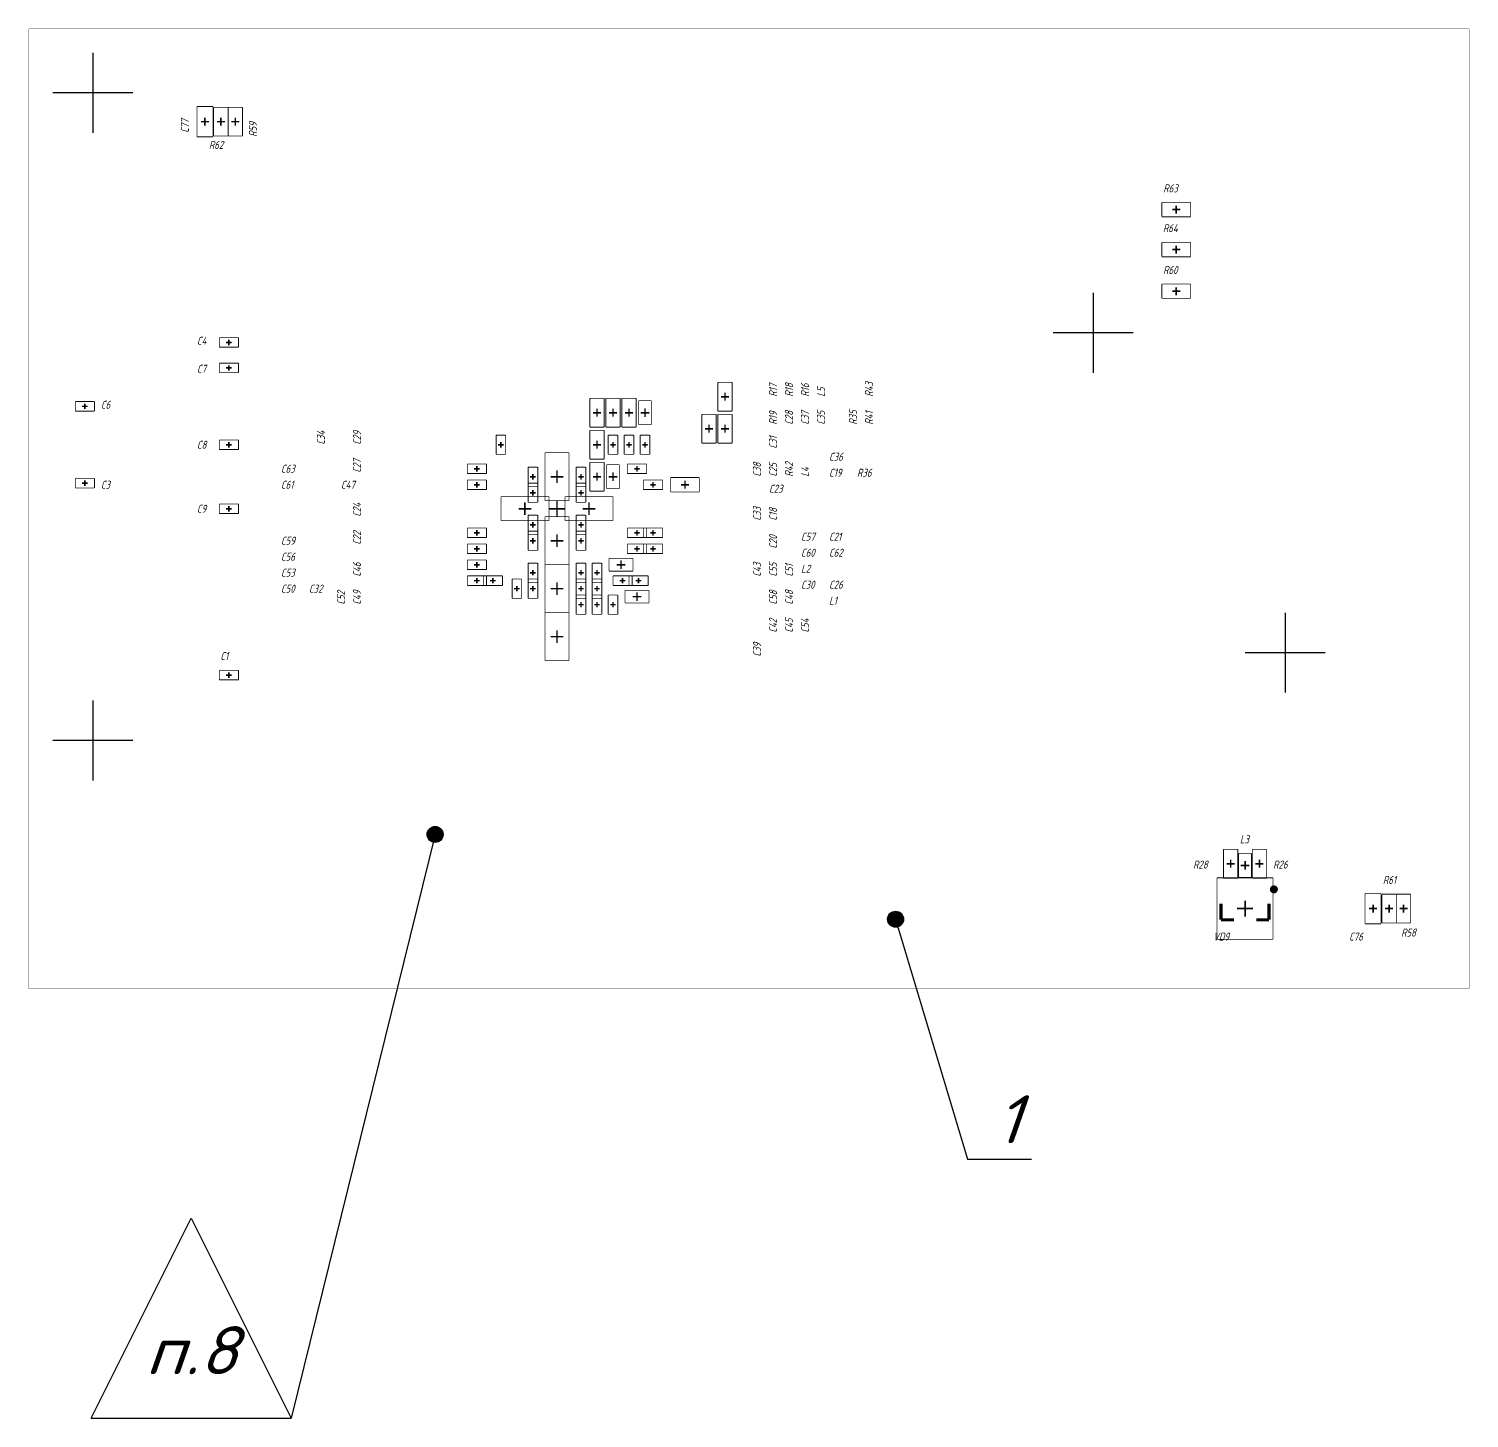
# Model space of a CAD drawing. Header units: millimetres. Extents: x 0 to 936, y 0 to 420.
# Drawn here: x 271.1 to 361.1, y 233.1 to 320 of the extents above; entities that cross this region are included whole.
import ezdxf

# ---------------------------------------------------------------- set-up
doc = ezdxf.new("R2010")
doc.units = ezdxf.units.MM
for name, color, linetype in [('BottomOverlay', 54, 'Continuous'), ('KeepOutLayer', 6, 'Continuous'), ('Mechanical15', 82, 'Continuous')]:
    doc.layers.add(name, color=color, linetype=linetype)
doc.styles.get("Standard").update_dxf_attribs({"font": 'gost_a_italic.ttf', "width": 1.3})

msp = doc.modelspace()

# ---------------------------------------------------------------- hatches: boundary and pattern name
h = msp.add_hatch(color=256)
h.dxf.hatch_style = 1
edge = h.paths.add_edge_path()
edge.add_arc((296.487, 269.639), 0.5, 0, 360)
h = msp.add_hatch(color=256)
h.dxf.hatch_style = 1
edge = h.paths.add_edge_path()
edge.add_arc((325.262, 264.332), 0.5, 0, 360)

# ---------------------------------------------------------------- linework, layer by layer
for p, q in [((275.1, 318.5), (275.1, 313.5)), ((277.6, 316), (272.6, 316)), ((337.6, 303.5), (337.6, 298.5)), ((340.1, 301), (335.1, 301)), ((349.6, 283.5), (349.6, 278.5)), ((352.1, 281), (347.1, 281)), ((275.1, 278), (275.1, 273)), ((277.6, 275.5), (272.6, 275.5)), ((296.487, 269.639), (287.487, 233.139)), ((325.262, 264.332), (329.762, 249.332)), ((329.762, 249.332), (333.762, 249.332)), ((274.987, 233.139), (281.237, 245.639)), ((281.237, 245.639), (287.487, 233.139)), ((274.987, 233.139), (287.487, 233.139))]:
    msp.add_line(p, q)
for centre in [(296.487, 269.639), (325.262, 264.332)]:
    msp.add_circle(centre, 0.5)
at = {"layer": 'BottomOverlay'}
for points, const_width in [([(348.775, 266.2, -1), (349.025, 266.2, -1)], 0.25), ([(348.837, 266.2, -1), (348.713, 266.2, -1)], 0.125), ([(349.088, 266.2, -1), (348.963, 266.2, -1)], 0.125)]:
    msp.add_lwpolyline(points, format="xyb", close=True, dxfattribs=dict(at, const_width=const_width))
at = {"layer": 'BottomOverlay', "const_width": 0.2}
for points in [[(345.6, 264.3), (345.6, 265.3)], [(348.6, 264.3), (348.6, 265.3)], [(346.4, 264.3), (345.6, 264.3)], [(348.6, 264.3), (347.8, 264.3)]]:
    msp.add_lwpolyline(points, dxfattribs=at)
at = {"layer": 'KeepOutLayer', "lineweight": 70, "const_width": 0.01}
for points in [[(361.1, 320), (271.1, 320)], [(271.1, 260), (271.1, 320)], [(361.1, 260), (361.1, 320)], [(361.1, 260), (271.1, 260)]]:
    msp.add_lwpolyline(points, dxfattribs=at)
at = {"layer": 'Mechanical15'}
for points, const_width in [([(282.6, 315.15), (281.6, 315.15)], 0.05), ([(281.6, 313.25), (281.6, 315.15)], 0.05), ([(282.6, 313.25), (282.6, 315.15)], 0.05), ([(282.65, 313.3), (282.65, 315.1)], 0.05), ([(283.55, 315.1), (282.65, 315.1)], 0.05), ([(283.55, 313.3), (283.55, 315.1)], 0.05), ([(284.45, 315.1), (283.55, 315.1)], 0.05), ([(283.55, 313.3), (283.55, 315.1)], 0.05), ([(284.45, 313.3), (284.45, 315.1)], 0.05), ([(282.35, 314.2), (281.85, 314.2)], 0.1), ([(282.1, 313.95), (282.1, 314.45)], 0.1), ([(283.35, 314.2), (282.85, 314.2)], 0.1), ([(283.1, 313.95), (283.1, 314.45)], 0.1), ([(284.25, 314.2), (283.75, 314.2)], 0.1), ([(284, 313.95), (284, 314.45)], 0.1), ([(282.6, 313.25), (281.6, 313.25)], 0.05), ([(283.55, 313.3), (282.65, 313.3)], 0.05), ([(284.45, 313.3), (283.55, 313.3)], 0.05), ([(343.7, 309.15), (341.9, 309.15)], 0.05), ([(341.9, 308.25), (341.9, 309.15)], 0.05), ([(343.05, 308.7), (342.55, 308.7)], 0.1), ([(342.8, 308.45), (342.8, 308.95)], 0.1), ([(343.7, 308.25), (343.7, 309.15)], 0.05), ([(343.7, 308.25), (341.9, 308.25)], 0.05), ([(343.7, 306.65), (341.9, 306.65)], 0.05), ([(341.9, 305.75), (341.9, 306.65)], 0.05), ([(343.05, 306.2), (342.55, 306.2)], 0.1), ([(342.8, 305.95), (342.8, 306.45)], 0.1), ([(343.7, 305.75), (343.7, 306.65)], 0.05), ([(343.7, 305.75), (341.9, 305.75)], 0.05), ([(343.7, 304.05), (341.9, 304.05)], 0.05), ([(341.9, 303.15), (341.9, 304.05)], 0.05), ([(343.05, 303.6), (342.55, 303.6)], 0.1), ([(342.8, 303.35), (342.8, 303.85)], 0.1), ([(343.7, 303.15), (343.7, 304.05)], 0.05), ([(343.7, 303.15), (341.9, 303.15)], 0.05), ([(284.2, 300.7), (283, 300.7)], 0.05), ([(283, 300.1), (283, 300.7)], 0.05), ([(284.2, 300.1), (284.2, 300.7)], 0.05), ([(284.2, 300.1), (283, 300.1)], 0.05), ([(283.775, 300.4), (283.425, 300.4)], 0.1), ([(283.6, 300.225), (283.6, 300.575)], 0.1), ([(284.2, 299.1), (283, 299.1)], 0.05), ([(283, 298.5), (283, 299.1)], 0.05), ([(283.775, 298.8), (283.425, 298.8)], 0.1), ([(283.6, 298.625), (283.6, 298.975)], 0.1), ([(284.2, 298.5), (284.2, 299.1)], 0.05), ([(284.2, 298.5), (283, 298.5)], 0.05), ([(314.15, 296.1), (314.15, 297.9)], 0.05), ([(315.05, 297.9), (314.15, 297.9)], 0.05), ([(314.85, 297), (314.35, 297)], 0.1), ([(314.6, 296.75), (314.6, 297.25)], 0.1), ([(315.05, 296.1), (315.05, 297.9)], 0.05), ([(275.2, 296.7), (274, 296.7)], 0.05), ([(274, 296.1), (274, 296.7)], 0.05), ([(274.775, 296.4), (274.425, 296.4)], 0.1), ([(274.6, 296.225), (274.6, 296.575)], 0.1), ([(275.2, 296.1), (275.2, 296.7)], 0.05), ([(306.15, 295.1), (306.15, 296.9)], 0.05), ([(307.05, 296.9), (306.15, 296.9)], 0.05), ([(306.6, 295.75), (306.6, 296.25)], 0.1), ([(307.05, 295.1), (307.05, 296.9)], 0.05), ([(307.15, 295.1), (307.15, 296.9)], 0.05), ([(308.05, 296.9), (307.15, 296.9)], 0.05), ([(307.6, 295.75), (307.6, 296.25)], 0.1), ([(308.05, 295.1), (308.05, 296.9)], 0.05), ([(308.15, 295.1), (308.15, 296.9)], 0.05), ([(309.05, 296.9), (308.15, 296.9)], 0.05), ([(308.6, 295.75), (308.6, 296.25)], 0.1), ([(309.05, 295.1), (309.05, 296.9)], 0.05), ([(309.2, 295.25), (309.2, 296.75)], 0.05), ([(310, 296.75), (309.2, 296.75)], 0.05), ([(309.6, 295.725), (309.6, 296.275)], 0.1), ([(310, 295.25), (310, 296.75)], 0.05), ([(275.2, 296.1), (274, 296.1)], 0.05), ([(306.85, 296), (306.35, 296)], 0.1), ([(307.85, 296), (307.35, 296)], 0.1), ([(308.85, 296), (308.35, 296)], 0.1), ([(310, 295.25), (309.2, 295.25)], 0.05), ([(309.875, 296), (309.325, 296)], 0.1), ([(313.15, 294.1), (313.15, 295.9)], 0.05), ([(314.05, 295.9), (313.15, 295.9)], 0.05), ([(313.6, 294.75), (313.6, 295.25)], 0.1), ([(314.05, 294.1), (314.05, 295.9)], 0.05), ([(315.05, 296.1), (314.15, 296.1)], 0.05), ([(314.15, 294.1), (314.15, 295.9)], 0.05), ([(315.05, 295.9), (314.15, 295.9)], 0.05), ([(314.6, 294.75), (314.6, 295.25)], 0.1), ([(315.05, 294.1), (315.05, 295.9)], 0.05), ([(300.3, 293.4), (300.3, 294.6)], 0.05), ([(300.9, 294.6), (300.3, 294.6)], 0.05), ([(300.9, 293.4), (300.9, 294.6)], 0.05), ([(307.05, 295.1), (306.15, 295.1)], 0.05), ([(306.15, 293.1), (306.15, 294.9)], 0.05), ([(307.05, 294.9), (306.15, 294.9)], 0.05), ([(307.05, 293.1), (307.05, 294.9)], 0.05), ([(308.05, 295.1), (307.15, 295.1)], 0.05), ([(307.3, 293.4), (307.3, 294.6)], 0.05), ([(307.9, 294.6), (307.3, 294.6)], 0.05), ([(307.9, 293.4), (307.9, 294.6)], 0.05), ([(309.05, 295.1), (308.15, 295.1)], 0.05), ([(308.3, 293.4), (308.3, 294.6)], 0.05), ([(308.9, 294.6), (308.3, 294.6)], 0.05), ([(308.9, 293.4), (308.9, 294.6)], 0.05), ([(309.3, 293.4), (309.3, 294.6)], 0.05), ([(309.9, 294.6), (309.3, 294.6)], 0.05), ([(309.9, 293.4), (309.9, 294.6)], 0.05), ([(313.85, 295), (313.35, 295)], 0.1), ([(314.85, 295), (314.35, 295)], 0.1), ([(284.2, 294.3), (283, 294.3)], 0.05), ([(283, 293.7), (283, 294.3)], 0.05), ([(284.2, 293.7), (283, 293.7)], 0.05), ([(283.775, 294), (283.425, 294)], 0.1), ([(283.6, 293.825), (283.6, 294.175)], 0.1), ([(284.2, 293.7), (284.2, 294.3)], 0.05), ([(300.775, 294), (300.425, 294)], 0.1), ([(300.6, 293.825), (300.6, 294.175)], 0.1), ([(304.85, 293.5), (303.35, 293.5)], 0.05), ([(303.35, 290.5), (303.35, 293.5)], 0.05), ([(304.85, 290.5), (304.85, 293.5)], 0.05), ([(306.85, 294), (306.35, 294)], 0.1), ([(306.6, 293.75), (306.6, 294.25)], 0.1), ([(307.775, 294), (307.425, 294)], 0.1), ([(307.6, 293.825), (307.6, 294.175)], 0.1), ([(308.775, 294), (308.425, 294)], 0.1), ([(308.6, 293.825), (308.6, 294.175)], 0.1), ([(309.775, 294), (309.425, 294)], 0.1), ([(309.6, 293.825), (309.6, 294.175)], 0.1), ([(314.05, 294.1), (313.15, 294.1)], 0.05), ([(315.05, 294.1), (314.15, 294.1)], 0.05), ([(299.7, 292.8), (298.5, 292.8)], 0.05), ([(298.5, 292.2), (298.5, 292.8)], 0.05), ([(299.275, 292.5), (298.925, 292.5)], 0.1), ([(299.1, 292.325), (299.1, 292.675)], 0.1), ([(299.7, 292.2), (299.7, 292.8)], 0.05), ([(300.9, 293.4), (300.3, 293.4)], 0.05), ([(302.3, 291.4), (302.3, 292.6)], 0.05), ([(302.9, 292.6), (302.3, 292.6)], 0.05), ([(302.9, 291.4), (302.9, 292.6)], 0.05), ([(305.3, 291.4), (305.3, 292.6)], 0.05), ([(305.9, 292.6), (305.3, 292.6)], 0.05), ([(305.9, 291.4), (305.9, 292.6)], 0.05), ([(307.05, 293.1), (306.15, 293.1)], 0.05), ([(306.15, 291.1), (306.15, 292.9)], 0.05), ([(307.05, 292.9), (306.15, 292.9)], 0.05), ([(307.05, 291.1), (307.05, 292.9)], 0.05), ([(307.2, 291.25), (307.2, 292.75)], 0.05), ([(308, 292.75), (307.2, 292.75)], 0.05), ([(307.9, 293.4), (307.3, 293.4)], 0.05), ([(308, 291.25), (308, 292.75)], 0.05), ([(308.9, 293.4), (308.3, 293.4)], 0.05), ([(309.7, 292.8), (308.5, 292.8)], 0.05), ([(308.5, 292.2), (308.5, 292.8)], 0.05), ([(309.275, 292.5), (308.925, 292.5)], 0.1), ([(309.1, 292.325), (309.1, 292.675)], 0.1), ([(309.9, 293.4), (309.3, 293.4)], 0.05), ([(309.7, 292.2), (309.7, 292.8)], 0.05), ([(275.2, 291.9), (274, 291.9)], 0.05), ([(274, 291.3), (274, 291.9)], 0.05), ([(274.775, 291.6), (274.425, 291.6)], 0.1), ([(274.6, 291.425), (274.6, 291.775)], 0.1), ([(275.2, 291.3), (275.2, 291.9)], 0.05), ([(299.7, 292.2), (298.5, 292.2)], 0.05), ([(299.7, 291.8), (298.5, 291.8)], 0.05), ([(298.5, 291.2), (298.5, 291.8)], 0.05), ([(299.1, 291.325), (299.1, 291.675)], 0.1), ([(299.7, 291.2), (299.7, 291.8)], 0.05), ([(302.775, 292), (302.425, 292)], 0.1), ([(302.6, 291.825), (302.6, 292.175)], 0.1), ([(304.5, 292), (303.7, 292)], 0.1), ([(304.1, 291.6), (304.1, 292.4)], 0.1), ([(305.775, 292), (305.425, 292)], 0.1), ([(305.6, 291.825), (305.6, 292.175)], 0.1), ([(306.85, 292), (306.35, 292)], 0.1), ([(306.6, 291.75), (306.6, 292.25)], 0.1), ([(307.875, 292), (307.325, 292)], 0.1), ([(307.6, 291.725), (307.6, 292.275)], 0.1), ([(309.7, 292.2), (308.5, 292.2)], 0.05), ([(310.7, 291.8), (309.5, 291.8)], 0.05), ([(309.5, 291.2), (309.5, 291.8)], 0.05), ([(310.1, 291.325), (310.1, 291.675)], 0.1), ([(310.7, 291.2), (310.7, 291.8)], 0.05), ([(313, 291.95), (311.2, 291.95)], 0.05), ([(311.2, 291.05), (311.2, 291.95)], 0.05), ([(312.1, 291.25), (312.1, 291.75)], 0.1), ([(313, 291.05), (313, 291.95)], 0.05), ([(275.2, 291.3), (274, 291.3)], 0.05), ([(299.7, 291.2), (298.5, 291.2)], 0.05), ([(299.275, 291.5), (298.925, 291.5)], 0.1), ([(300.6, 289.25), (300.6, 290.75)], 0.05), ([(303.6, 290.75), (300.6, 290.75)], 0.05), ([(302.3, 290.4), (302.3, 291.6)], 0.05), ([(302.9, 291.6), (302.3, 291.6)], 0.05), ([(302.9, 291.4), (302.3, 291.4)], 0.05), ([(302.775, 291), (302.425, 291)], 0.1), ([(302.6, 290.825), (302.6, 291.175)], 0.1), ([(302.9, 290.4), (302.9, 291.6)], 0.05), ([(303.6, 289.25), (303.6, 290.75)], 0.05), ([(304.6, 289.25), (304.6, 290.75)], 0.05), ([(307.6, 290.75), (304.6, 290.75)], 0.05), ([(305.3, 290.4), (305.3, 291.6)], 0.05), ([(305.9, 291.6), (305.3, 291.6)], 0.05), ([(305.9, 291.4), (305.3, 291.4)], 0.05), ([(305.775, 291), (305.425, 291)], 0.1), ([(305.6, 290.825), (305.6, 291.175)], 0.1), ([(305.9, 290.4), (305.9, 291.6)], 0.05), ([(307.05, 291.1), (306.15, 291.1)], 0.05), ([(308, 291.25), (307.2, 291.25)], 0.05), ([(307.6, 289.25), (307.6, 290.75)], 0.05), ([(310.7, 291.2), (309.5, 291.2)], 0.05), ([(310.275, 291.5), (309.925, 291.5)], 0.1), ([(313, 291.05), (311.2, 291.05)], 0.05), ([(312.35, 291.5), (311.85, 291.5)], 0.1), ([(284.2, 290.3), (283, 290.3)], 0.05), ([(283, 289.7), (283, 290.3)], 0.05), ([(283.775, 290), (283.425, 290)], 0.1), ([(283.6, 289.825), (283.6, 290.175)], 0.1), ([(284.2, 289.7), (284.2, 290.3)], 0.05), ([(302.5, 290), (301.7, 290)], 0.1), ([(302.1, 289.6), (302.1, 290.4)], 0.1), ([(302.9, 290.4), (302.3, 290.4)], 0.05), ([(304.85, 290.5), (303.35, 290.5)], 0.05), ([(304.6, 290), (303.6, 290)], 0.1), ([(304.1, 289.5), (304.1, 290.5)], 0.1), ([(305.9, 290.4), (305.3, 290.4)], 0.05), ([(306.5, 290), (305.7, 290)], 0.1), ([(306.1, 289.6), (306.1, 290.4)], 0.1), ([(284.2, 289.7), (283, 289.7)], 0.05), ([(303.6, 289.25), (300.6, 289.25)], 0.05), ([(302.3, 288.4), (302.3, 289.6)], 0.05), ([(302.9, 289.6), (302.3, 289.6)], 0.05), ([(302.775, 289), (302.425, 289)], 0.1), ([(302.6, 288.825), (302.6, 289.175)], 0.1), ([(302.9, 288.4), (302.9, 289.6)], 0.05), ([(304.85, 289.5), (303.35, 289.5)], 0.05), ([(303.35, 286.5), (303.35, 289.5)], 0.05), ([(307.6, 289.25), (304.6, 289.25)], 0.05), ([(304.85, 286.5), (304.85, 289.5)], 0.05), ([(305.3, 288.4), (305.3, 289.6)], 0.05), ([(305.9, 289.6), (305.3, 289.6)], 0.05), ([(305.775, 289), (305.425, 289)], 0.1), ([(305.6, 288.825), (305.6, 289.175)], 0.1), ([(305.9, 288.4), (305.9, 289.6)], 0.05), ([(299.7, 288.8), (298.5, 288.8)], 0.05), ([(298.5, 288.2), (298.5, 288.8)], 0.05), ([(299.7, 288.2), (298.5, 288.2)], 0.05), ([(299.275, 288.5), (298.925, 288.5)], 0.1), ([(299.1, 288.325), (299.1, 288.675)], 0.1), ([(299.7, 288.2), (299.7, 288.8)], 0.05), ([(302.3, 287.4), (302.3, 288.6)], 0.05), ([(302.9, 288.6), (302.3, 288.6)], 0.05), ([(302.9, 288.4), (302.3, 288.4)], 0.05), ([(302.775, 288), (302.425, 288)], 0.1), ([(302.6, 287.825), (302.6, 288.175)], 0.1), ([(302.9, 287.4), (302.9, 288.6)], 0.05), ([(304.5, 288), (303.7, 288)], 0.1), ([(304.1, 287.6), (304.1, 288.4)], 0.1), ([(305.3, 287.4), (305.3, 288.6)], 0.05), ([(305.9, 288.6), (305.3, 288.6)], 0.05), ([(305.9, 288.4), (305.3, 288.4)], 0.05), ([(305.775, 288), (305.425, 288)], 0.1), ([(305.6, 287.825), (305.6, 288.175)], 0.1), ([(305.9, 287.4), (305.9, 288.6)], 0.05), ([(309.7, 288.8), (308.5, 288.8)], 0.05), ([(308.5, 288.2), (308.5, 288.8)], 0.05), ([(309.7, 288.2), (308.5, 288.2)], 0.05), ([(309.275, 288.5), (308.925, 288.5)], 0.1), ([(309.1, 288.325), (309.1, 288.675)], 0.1), ([(310.7, 288.8), (309.5, 288.8)], 0.05), ([(309.5, 288.2), (309.5, 288.8)], 0.05), ([(310.7, 288.2), (309.5, 288.2)], 0.05), ([(309.7, 288.2), (309.7, 288.8)], 0.05), ([(310.275, 288.5), (309.925, 288.5)], 0.1), ([(310.1, 288.325), (310.1, 288.675)], 0.1), ([(310.7, 288.2), (310.7, 288.8)], 0.05), ([(299.7, 287.8), (298.5, 287.8)], 0.05), ([(298.5, 287.2), (298.5, 287.8)], 0.05), ([(299.7, 287.2), (298.5, 287.2)], 0.05), ([(299.275, 287.5), (298.925, 287.5)], 0.1), ([(299.1, 287.325), (299.1, 287.675)], 0.1), ([(299.7, 287.2), (299.7, 287.8)], 0.05), ([(302.9, 287.4), (302.3, 287.4)], 0.05), ([(305.9, 287.4), (305.3, 287.4)], 0.05), ([(309.7, 287.8), (308.5, 287.8)], 0.05), ([(308.5, 287.2), (308.5, 287.8)], 0.05), ([(309.7, 287.2), (308.5, 287.2)], 0.05), ([(309.275, 287.5), (308.925, 287.5)], 0.1), ([(309.1, 287.325), (309.1, 287.675)], 0.1), ([(310.7, 287.8), (309.5, 287.8)], 0.05), ([(309.5, 287.2), (309.5, 287.8)], 0.05), ([(310.7, 287.2), (309.5, 287.2)], 0.05), ([(309.7, 287.2), (309.7, 287.8)], 0.05), ([(310.275, 287.5), (309.925, 287.5)], 0.1), ([(310.1, 287.325), (310.1, 287.675)], 0.1), ([(310.7, 287.2), (310.7, 287.8)], 0.05), ([(299.7, 286.8), (298.5, 286.8)], 0.05), ([(298.5, 286.2), (298.5, 286.8)], 0.05), ([(299.275, 286.5), (298.925, 286.5)], 0.1), ([(299.1, 286.325), (299.1, 286.675)], 0.1), ([(299.7, 286.2), (299.7, 286.8)], 0.05), ([(302.3, 285.4), (302.3, 286.6)], 0.05), ([(302.9, 286.6), (302.3, 286.6)], 0.05), ([(302.9, 285.4), (302.9, 286.6)], 0.05), ([(304.85, 286.5), (303.35, 286.5)], 0.05), ([(304.85, 286.5), (303.35, 286.5)], 0.05), ([(303.35, 283.5), (303.35, 286.5)], 0.05), ([(304.85, 283.5), (304.85, 286.5)], 0.05), ([(305.3, 285.4), (305.3, 286.6)], 0.05), ([(305.9, 286.6), (305.3, 286.6)], 0.05), ([(305.9, 285.4), (305.9, 286.6)], 0.05), ([(306.3, 285.4), (306.3, 286.6)], 0.05), ([(306.9, 286.6), (306.3, 286.6)], 0.05), ([(306.9, 285.4), (306.9, 286.6)], 0.05), ([(308.85, 286.9), (307.35, 286.9)], 0.05), ([(307.35, 286.1), (307.35, 286.9)], 0.05), ([(308.375, 286.5), (307.825, 286.5)], 0.1), ([(308.1, 286.225), (308.1, 286.775)], 0.1), ([(308.85, 286.1), (308.85, 286.9)], 0.05), ([(299.7, 286.2), (298.5, 286.2)], 0.05), ([(299.7, 285.8), (298.5, 285.8)], 0.05), ([(298.5, 285.2), (298.5, 285.8)], 0.05), ([(299.275, 285.5), (298.925, 285.5)], 0.1), ([(299.1, 285.325), (299.1, 285.675)], 0.1), ([(300.7, 285.8), (299.5, 285.8)], 0.05), ([(299.5, 285.2), (299.5, 285.8)], 0.05), ([(299.7, 285.2), (299.7, 285.8)], 0.05), ([(300.275, 285.5), (299.925, 285.5)], 0.1), ([(300.1, 285.325), (300.1, 285.675)], 0.1), ([(300.7, 285.2), (300.7, 285.8)], 0.05), ([(301.3, 284.4), (301.3, 285.6)], 0.05), ([(301.9, 285.6), (301.3, 285.6)], 0.05), ([(301.9, 284.4), (301.9, 285.6)], 0.05), ([(302.3, 284.4), (302.3, 285.6)], 0.05), ([(302.9, 285.6), (302.3, 285.6)], 0.05), ([(302.9, 285.4), (302.3, 285.4)], 0.05), ([(302.775, 286), (302.425, 286)], 0.1), ([(302.6, 285.825), (302.6, 286.175)], 0.1), ([(302.9, 284.4), (302.9, 285.6)], 0.05), ([(304.1, 284.6), (304.1, 285.4)], 0.1), ([(305.3, 284.4), (305.3, 285.6)], 0.05), ([(305.9, 285.6), (305.3, 285.6)], 0.05), ([(305.9, 285.4), (305.3, 285.4)], 0.05), ([(305.775, 286), (305.425, 286)], 0.1), ([(305.6, 285.825), (305.6, 286.175)], 0.1), ([(305.9, 284.4), (305.9, 285.6)], 0.05), ([(306.3, 284.4), (306.3, 285.6)], 0.05), ([(306.9, 285.6), (306.3, 285.6)], 0.05), ([(306.9, 285.4), (306.3, 285.4)], 0.05), ([(306.775, 286), (306.425, 286)], 0.1), ([(306.6, 285.825), (306.6, 286.175)], 0.1), ([(306.9, 284.4), (306.9, 285.6)], 0.05), ([(308.85, 286.1), (307.35, 286.1)], 0.05), ([(308.8, 285.8), (307.6, 285.8)], 0.05), ([(307.6, 285.2), (307.6, 285.8)], 0.05), ([(308.375, 285.5), (308.025, 285.5)], 0.1), ([(308.2, 285.325), (308.2, 285.675)], 0.1), ([(309.8, 285.8), (308.6, 285.8)], 0.05), ([(308.6, 285.2), (308.6, 285.8)], 0.05), ([(308.8, 285.2), (308.8, 285.8)], 0.05), ([(309.375, 285.5), (309.025, 285.5)], 0.1), ([(309.2, 285.325), (309.2, 285.675)], 0.1), ([(309.8, 285.2), (309.8, 285.8)], 0.05), ([(299.7, 285.2), (298.5, 285.2)], 0.05), ([(300.7, 285.2), (299.5, 285.2)], 0.05), ([(301.775, 285), (301.425, 285)], 0.1), ([(301.6, 284.825), (301.6, 285.175)], 0.1), ([(302.775, 285), (302.425, 285)], 0.1), ([(302.6, 284.825), (302.6, 285.175)], 0.1), ([(304.5, 285), (303.7, 285)], 0.1), ([(305.3, 283.4), (305.3, 284.6)], 0.05), ([(305.9, 284.6), (305.3, 284.6)], 0.05), ([(305.775, 285), (305.425, 285)], 0.1), ([(305.6, 284.825), (305.6, 285.175)], 0.1), ([(305.9, 283.4), (305.9, 284.6)], 0.05), ([(306.3, 283.4), (306.3, 284.6)], 0.05), ([(306.9, 284.6), (306.3, 284.6)], 0.05), ([(306.775, 285), (306.425, 285)], 0.1), ([(306.6, 284.825), (306.6, 285.175)], 0.1), ([(306.9, 283.4), (306.9, 284.6)], 0.05), ([(307.3, 283.4), (307.3, 284.6)], 0.05), ([(307.9, 284.6), (307.3, 284.6)], 0.05), ([(308.8, 285.2), (307.6, 285.2)], 0.05), ([(307.9, 283.4), (307.9, 284.6)], 0.05), ([(309.85, 284.9), (308.35, 284.9)], 0.05), ([(308.35, 284.1), (308.35, 284.9)], 0.05), ([(309.8, 285.2), (308.6, 285.2)], 0.05), ([(309.375, 284.5), (308.825, 284.5)], 0.1), ([(309.1, 284.225), (309.1, 284.775)], 0.1), ([(309.85, 284.1), (309.85, 284.9)], 0.05), ([(301.9, 284.4), (301.3, 284.4)], 0.05), ([(302.9, 284.4), (302.3, 284.4)], 0.05), ([(305.9, 284.4), (305.3, 284.4)], 0.05), ([(305.775, 284), (305.425, 284)], 0.1), ([(305.6, 283.825), (305.6, 284.175)], 0.1), ([(306.9, 284.4), (306.3, 284.4)], 0.05), ([(306.775, 284), (306.425, 284)], 0.1), ([(306.6, 283.825), (306.6, 284.175)], 0.1), ([(307.775, 284), (307.425, 284)], 0.1), ([(307.6, 283.825), (307.6, 284.175)], 0.1), ([(309.85, 284.1), (308.35, 284.1)], 0.05), ([(304.85, 283.5), (303.35, 283.5)], 0.05), ([(303.35, 280.5), (303.35, 283.5)], 0.05), ([(304.85, 283.5), (303.35, 283.5)], 0.05), ([(304.85, 280.5), (304.85, 283.5)], 0.05), ([(305.9, 283.4), (305.3, 283.4)], 0.05), ([(306.9, 283.4), (306.3, 283.4)], 0.05), ([(307.9, 283.4), (307.3, 283.4)], 0.05), ([(304.5, 282), (303.7, 282)], 0.1), ([(304.1, 281.6), (304.1, 282.4)], 0.1), ([(304.85, 280.5), (303.35, 280.5)], 0.05), ([(284.2, 279.9), (283, 279.9)], 0.05), ([(283, 279.3), (283, 279.9)], 0.05), ([(284.2, 279.3), (283, 279.3)], 0.05), ([(283.775, 279.6), (283.425, 279.6)], 0.1), ([(283.6, 279.425), (283.6, 279.775)], 0.1), ([(284.2, 279.3), (284.2, 279.9)], 0.05), ([(345.75, 266.9), (345.75, 268.7)], 0.05), ([(346.65, 268.7), (345.75, 268.7)], 0.05), ([(346.65, 266.9), (346.65, 268.7)], 0.05), ([(346.7, 266.95), (346.7, 268.45)], 0.05), ([(347.5, 268.45), (346.7, 268.45)], 0.05), ([(347.5, 266.95), (347.5, 268.45)], 0.05), ([(347.55, 266.9), (347.55, 268.7)], 0.05), ([(348.45, 268.7), (347.55, 268.7)], 0.05), ([(348.45, 266.9), (348.45, 268.7)], 0.05), ([(346.45, 267.8), (345.95, 267.8)], 0.1), ([(346.2, 267.55), (346.2, 268.05)], 0.1), ([(347.375, 267.7), (346.825, 267.7)], 0.1), ([(347.1, 267.425), (347.1, 267.975)], 0.1), ([(348.25, 267.8), (347.75, 267.8)], 0.1), ([(348, 267.55), (348, 268.05)], 0.1), ([(348.85, 266.925), (345.35, 266.925)], 0.05), ([(345.35, 263.075), (345.35, 266.925)], 0.05), ([(346.65, 266.9), (345.75, 266.9)], 0.05), ([(347.5, 266.95), (346.7, 266.95)], 0.05), ([(348.45, 266.9), (347.55, 266.9)], 0.05), ([(348.85, 263.075), (348.85, 266.925)], 0.05), ([(347.1, 264.5), (347.1, 265.5)], 0.1), ([(355.6, 265.95), (354.6, 265.95)], 0.05), ([(354.6, 264.05), (354.6, 265.95)], 0.05), ([(355.6, 264.05), (355.6, 265.95)], 0.05), ([(355.65, 264.1), (355.65, 265.9)], 0.05), ([(356.55, 265.9), (355.65, 265.9)], 0.05), ([(356.55, 264.1), (356.55, 265.9)], 0.05), ([(357.45, 265.9), (356.55, 265.9)], 0.05), ([(356.55, 264.1), (356.55, 265.9)], 0.05), ([(357.45, 264.1), (357.45, 265.9)], 0.05), ([(347.6, 265), (346.6, 265)], 0.1), ([(355.35, 265), (354.85, 265)], 0.1), ([(355.1, 264.75), (355.1, 265.25)], 0.1), ([(356.35, 265), (355.85, 265)], 0.1), ([(356.1, 264.75), (356.1, 265.25)], 0.1), ([(357.25, 265), (356.75, 265)], 0.1), ([(357, 264.75), (357, 265.25)], 0.1), ([(355.6, 264.05), (354.6, 264.05)], 0.05), ([(356.55, 264.1), (355.65, 264.1)], 0.05), ([(357.45, 264.1), (356.55, 264.1)], 0.05), ([(348.85, 263.075), (345.35, 263.075)], 0.05)]:
    msp.add_lwpolyline(points, dxfattribs=dict(at, const_width=const_width))

# ---------------------------------------------------------------- texts
at = {"char_height": 3, "attachment_point": 5}
for s, insert in [('1', (332.262, 251.832)), ('п.8', (281.236, 237.389))]:
    msp.add_mtext(s, dxfattribs=dict(at, insert=insert))
at = {"layer": 'BottomOverlay'}
for s, p in [('C77', (281.1, 313.5)), ('R59', (285.35, 313.25)), ('R43', (323.85, 297)), ('R17', (317.85, 297)), ('R18', (318.85, 297)), ('R16', (319.85, 297)), ('L5', (320.85, 297)), ('R19', (317.85, 295.25)), ('C28', (318.85, 295.25)), ('C37', (319.85, 295.25)), ('C35', (320.85, 295.25)), ('R35', (322.85, 295.25)), ('R41', (323.85, 295.25)), ('C34', (289.6, 294)), ('C29', (291.85, 294)), ('C31', (317.85, 293.75)), ('C27', (291.85, 292.25)), ('C38', (316.85, 292)), ('C25', (317.85, 292)), ('R42', (318.85, 292)), ('L4', (319.85, 292)), ('C24', (291.85, 289.5)), ('C33', (316.85, 289.25)), ('C18', (317.85, 289.25)), ('C22', (291.85, 287.75)), ('C20', (317.85, 287.5)), ('C46', (291.85, 285.75)), ('C43', (316.85, 285.75)), ('C55', (317.85, 285.75)), ('C51', (318.85, 285.75)), ('C52', (290.85, 284)), ('C49', (291.85, 284)), ('C58', (317.85, 284)), ('C48', (318.85, 284)), ('C42', (317.85, 282.25)), ('C45', (318.85, 282.25)), ('C54', (319.85, 282.25)), ('C39', (316.85, 280.75))]:
    msp.add_text(s, height=0.5, rotation=90, dxfattribs=at).set_placement(p)
for s, p in [('R62', (282.35, 312.5)), ('R63', (341.987, 309.779)), ('R64', (341.965, 307.291)), ('R60', (341.979, 304.675)), ('C4', (281.6, 300.25)), ('C7', (281.6, 298.5)), ('C6', (275.6, 296.25)), ('C8', (281.6, 293.75)), ('C36', (321.1, 293)), ('C63', (286.85, 292.25)), ('C3', (275.6, 291.25)), ('C61', (286.85, 291.25)), ('C47', (290.6, 291.25)), ('C19', (321.1, 292)), ('R36', (322.85, 292)), ('C23', (317.35, 291)), ('C9', (281.6, 289.75)), ('C59', (286.85, 287.75)), ('C57', (319.35, 288)), ('C21', (321.1, 288)), ('C56', (286.85, 286.75)), ('C60', (319.35, 287)), ('C62', (321.1, 287)), ('C53', (286.85, 285.75)), ('L2', (319.35, 286)), ('C30', (319.35, 285)), ('C26', (321.1, 285)), ('C50', (286.85, 284.75)), ('C32', (288.6, 284.75)), ('L1', (321.1, 284)), ('C1', (283.064, 280.538)), ('L3', (346.776, 269.083)), ('R28', (343.85, 267.5)), ('R26', (348.85, 267.5)), ('R61', (355.714, 266.543)), ('R58', (356.85, 263.25)), ('VD9', (345.1, 263)), ('C76', (353.6, 263))]:
    msp.add_text(s, height=0.5, dxfattribs=at).set_placement(p)

doc.saveas('drawing.dxf')
